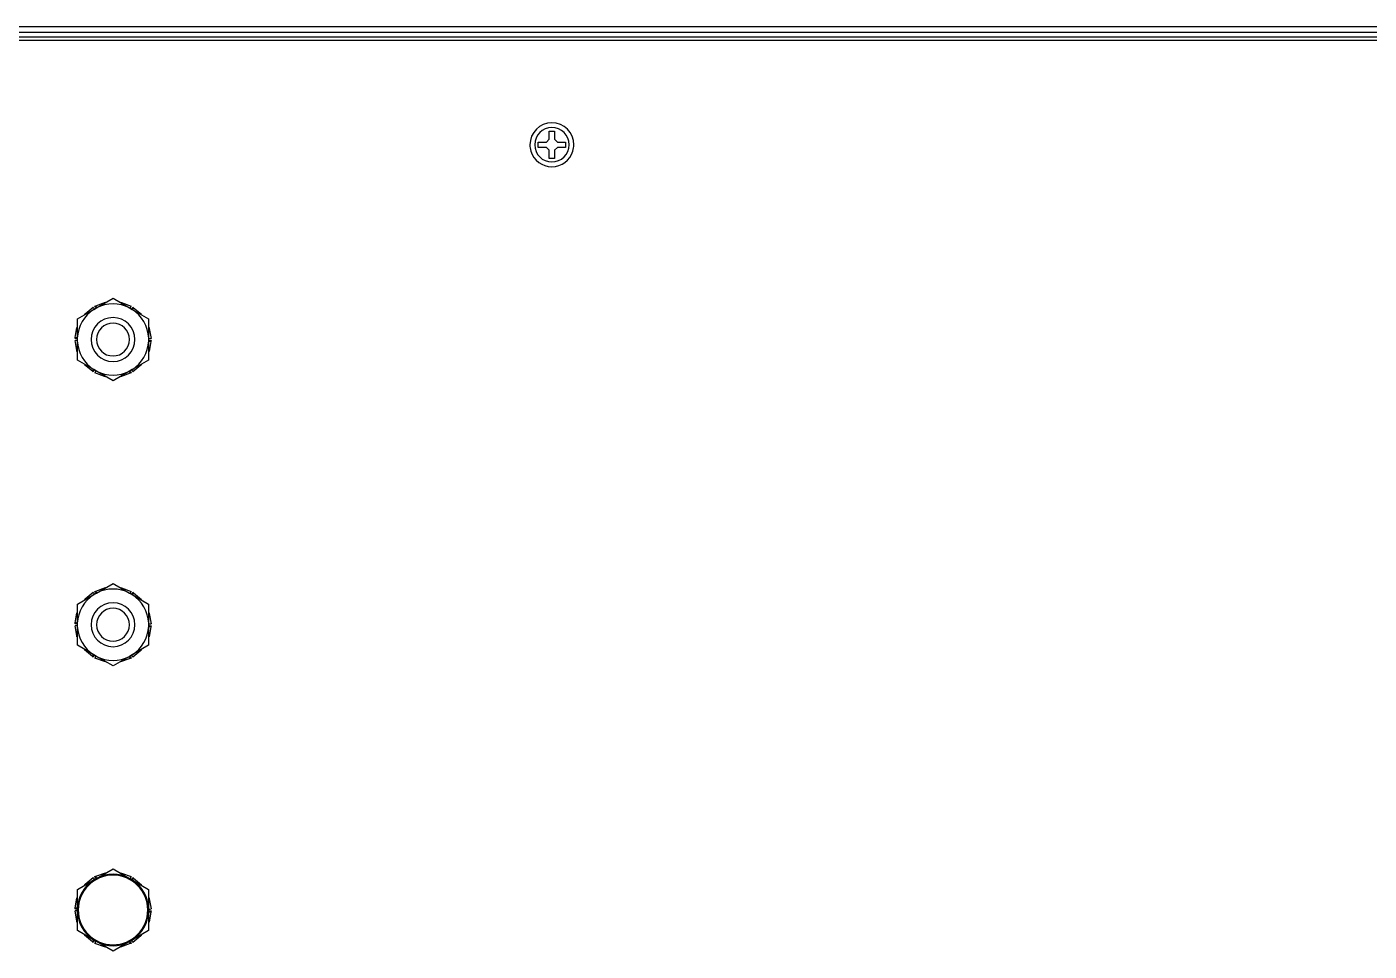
# Model space of a CAD drawing. Header units: millimetres. Extents: x -1584 to 3730, y -1918 to 2655.
# Drawn here: x 3076.4 to 3321.1, y 121.3 to 289.9 of the extents above; entities that cross this region are included whole.
import ezdxf

# ---------------------------------------------------------------- set-up
doc = ezdxf.new("R2010")
doc.units = ezdxf.units.MM
doc.header["$LTSCALE"] = 65.395
doc.layers.get('0').update_dxf_attribs({"linetype": 'CONTINUOUS'})
doc.layers.add('ASSI', color=7, linetype='CONTINUOUS')
doc.layers.add('GEOM', color=7, linetype='CONTINUOUS')

msp = doc.modelspace()

# ---------------------------------------------------------------- linework, layer by layer
at = {"linetype": 'Continuous'}
for p, q in [((3171.07, 268.85), (3171.57, 269.35)), ((3171.57, 270.85), (3172.57, 270.85)), ((3171.57, 270.27), (3171.57, 270.85)), ((3171.57, 269.35), (3171.57, 270.27)), ((3172.57, 270.85), (3172.57, 270.27)), ((3172.57, 270.27), (3172.57, 269.35)), ((3172.57, 269.35), (3173.07, 268.85)), ((3169.57, 268.35), (3169.57, 268.85)), ((3169.57, 268.85), (3170.15, 268.85)), ((3169.57, 267.85), (3169.57, 268.35)), ((3170.15, 267.85), (3169.57, 267.85)), ((3170.15, 268.85), (3171.07, 268.85)), ((3171.07, 267.85), (3170.15, 267.85)), ((3171.57, 267.35), (3171.07, 267.85)), ((3171.57, 266.43), (3171.57, 267.35)), ((3173.07, 267.85), (3172.57, 267.35)), ((3172.57, 267.35), (3172.57, 266.43)), ((3173.07, 268.85), (3173.99, 268.85)), ((3173.99, 267.85), (3173.07, 267.85)), ((3173.99, 268.85), (3174.57, 268.85)), ((3174.57, 267.85), (3173.99, 267.85)), ((3174.57, 268.85), (3174.57, 268.35)), ((3174.57, 268.35), (3174.57, 267.85)), ((3171.57, 265.85), (3171.57, 266.43)), ((3172.57, 265.85), (3171.57, 265.85)), ((3172.57, 266.43), (3172.57, 265.85)), ((3089.05, 238.61), (3092.07, 240.36)), ((3092.07, 240.36), (3095.09, 238.61)), ((3085.57, 236.6), (3088.59, 238.34)), ((3086.88, 237.44), (3087.01, 237.55)), ((3087.01, 237.55), (3088.45, 238.76)), ((3088.59, 238.34), (3089.05, 238.61)), ((3088.68, 238.41), (3088.67, 238.43)), ((3088.69, 238.4), (3088.68, 238.41)), ((3088.77, 238.94), (3088.93, 238.99)), ((3088.93, 238.99), (3090.69, 239.64)), ((3088.95, 238.56), (3088.95, 238.56)), ((3093.45, 239.64), (3093.61, 239.58)), ((3093.61, 239.58), (3095.38, 238.94)), ((3095.09, 238.61), (3095.55, 238.34)), ((3095.19, 238.56), (3095.19, 238.56)), ((3095.45, 238.4), (3095.46, 238.41)), ((3095.46, 238.41), (3095.47, 238.43)), ((3095.55, 238.34), (3098.57, 236.6)), ((3095.69, 238.76), (3095.82, 238.65)), ((3095.82, 238.65), (3097.26, 237.44)), ((3085.18, 233.2), (3085.5, 235.05)), ((3085.57, 233.12), (3085.57, 236.6)), ((3098.57, 236.6), (3098.57, 233.12)), ((3098.64, 235.05), (3098.67, 234.88)), ((3085.15, 233.03), (3085.18, 233.2)), ((3085.47, 230.82), (3085.15, 232.67)), ((3085.57, 232.58), (3085.57, 233.12)), ((3085.57, 229.1), (3085.57, 232.58)), ((3098.57, 233.12), (3098.57, 232.58)), ((3098.57, 232.58), (3098.57, 229.1)), ((3098.97, 232.5), (3098.64, 230.65)), ((3098.67, 234.88), (3099, 233.03)), ((3099, 232.67), (3098.97, 232.5)), ((3085.5, 230.65), (3085.47, 230.82)), ((3088.59, 227.36), (3085.57, 229.1)), ((3088.32, 227.05), (3086.88, 228.26)), ((3098.57, 229.1), (3095.55, 227.36)), ((3097.13, 228.15), (3095.69, 226.94)), ((3097.26, 228.26), (3097.13, 228.15)), ((3088.45, 226.94), (3088.32, 227.05)), ((3089.05, 227.09), (3088.59, 227.36)), ((3088.68, 227.29), (3088.67, 227.27)), ((3088.69, 227.3), (3088.68, 227.29)), ((3090.53, 226.12), (3088.77, 226.76)), ((3088.95, 227.14), (3088.95, 227.14)), ((3092.07, 225.34), (3089.05, 227.09)), ((3090.69, 226.06), (3090.53, 226.12)), ((3095.09, 227.09), (3092.07, 225.34)), ((3095.22, 226.71), (3093.45, 226.06)), ((3095.55, 227.36), (3095.09, 227.09)), ((3095.19, 227.14), (3095.19, 227.14)), ((3095.38, 226.76), (3095.22, 226.71)), ((3095.45, 227.3), (3095.46, 227.29)), ((3095.46, 227.29), (3095.47, 227.27)), ((3085.57, 184.6), (3088.59, 186.34)), ((3087.01, 185.55), (3088.45, 186.76)), ((3088.59, 186.34), (3089.05, 186.61)), ((3088.68, 186.41), (3088.67, 186.43)), ((3088.69, 186.4), (3088.68, 186.41)), ((3088.77, 186.94), (3088.93, 186.99)), ((3088.93, 186.99), (3090.69, 187.64)), ((3088.95, 186.56), (3088.95, 186.56)), ((3089.05, 186.61), (3092.07, 188.36)), ((3092.07, 188.36), (3095.09, 186.61)), ((3093.45, 187.64), (3093.61, 187.58)), ((3093.61, 187.58), (3095.38, 186.94)), ((3095.09, 186.61), (3095.55, 186.34)), ((3095.19, 186.56), (3095.19, 186.56)), ((3095.45, 186.4), (3095.46, 186.41)), ((3095.46, 186.41), (3095.47, 186.43)), ((3095.55, 186.34), (3098.57, 184.6)), ((3095.69, 186.76), (3095.82, 186.65)), ((3095.82, 186.65), (3097.26, 185.44)), ((3085.57, 181.12), (3085.57, 184.6)), ((3086.88, 185.44), (3087.01, 185.55)), ((3098.57, 184.6), (3098.57, 181.12)), ((3085.15, 181.03), (3085.18, 181.2)), ((3085.18, 181.2), (3085.5, 183.05)), ((3085.57, 180.58), (3085.57, 181.12)), ((3098.57, 181.12), (3098.57, 180.58)), ((3098.64, 183.05), (3098.67, 182.88)), ((3098.67, 182.88), (3099, 181.03)), ((3085.47, 178.82), (3085.15, 180.67)), ((3085.5, 178.65), (3085.47, 178.82)), ((3085.57, 177.1), (3085.57, 180.58)), ((3098.57, 180.58), (3098.57, 177.1)), ((3098.97, 180.5), (3098.64, 178.65)), ((3099, 180.67), (3098.97, 180.5)), ((3088.59, 175.36), (3085.57, 177.1)), ((3088.32, 175.05), (3086.88, 176.26)), ((3098.57, 177.1), (3095.55, 175.36)), ((3097.26, 176.26), (3097.13, 176.15)), ((3088.45, 174.94), (3088.32, 175.05)), ((3089.05, 175.09), (3088.59, 175.36)), ((3088.68, 175.29), (3088.67, 175.27)), ((3088.69, 175.3), (3088.68, 175.29)), ((3090.53, 174.12), (3088.77, 174.76)), ((3088.95, 175.14), (3088.95, 175.14)), ((3092.07, 173.34), (3089.05, 175.09)), ((3090.69, 174.06), (3090.53, 174.12)), ((3095.09, 175.09), (3092.07, 173.34)), ((3095.22, 174.71), (3093.45, 174.06)), ((3095.55, 175.36), (3095.09, 175.09)), ((3095.19, 175.14), (3095.19, 175.14)), ((3095.38, 174.76), (3095.22, 174.71)), ((3095.45, 175.3), (3095.46, 175.29)), ((3095.46, 175.29), (3095.47, 175.27)), ((3097.13, 176.15), (3095.69, 174.94)), ((3087.01, 133.55), (3088.45, 134.76)), ((3088.59, 134.34), (3089.05, 134.61)), ((3088.77, 134.94), (3088.93, 134.99)), ((3088.93, 134.99), (3090.69, 135.64)), ((3089.05, 134.61), (3092.07, 136.36)), ((3092.07, 136.36), (3095.09, 134.61)), ((3093.45, 135.64), (3093.61, 135.58)), ((3093.61, 135.58), (3095.38, 134.94)), ((3095.09, 134.61), (3095.55, 134.34)), ((3095.69, 134.76), (3095.82, 134.65)), ((3095.82, 134.65), (3097.26, 133.44)), ((3085.57, 132.6), (3088.59, 134.34)), ((3085.57, 129.12), (3085.57, 132.6)), ((3086.88, 133.44), (3087.01, 133.55)), ((3088.68, 134.41), (3088.67, 134.43)), ((3088.69, 134.4), (3088.68, 134.41)), ((3088.95, 134.56), (3088.95, 134.56)), ((3095.19, 134.56), (3095.19, 134.56)), ((3095.45, 134.4), (3095.46, 134.41)), ((3095.46, 134.41), (3095.47, 134.43)), ((3095.55, 134.34), (3098.57, 132.6)), ((3098.57, 132.6), (3098.57, 129.12)), ((3085.18, 129.2), (3085.5, 131.05)), ((3098.64, 131.05), (3098.67, 130.88)), ((3098.67, 130.88), (3099, 129.03)), ((3085.15, 129.03), (3085.18, 129.2)), ((3085.47, 126.82), (3085.15, 128.67)), ((3085.57, 128.58), (3085.57, 129.12)), ((3085.57, 125.1), (3085.57, 128.58)), ((3098.57, 129.12), (3098.57, 128.58)), ((3098.57, 128.58), (3098.57, 125.1)), ((3098.97, 128.5), (3098.64, 126.65)), ((3099, 128.67), (3098.97, 128.5)), ((3085.5, 126.65), (3085.47, 126.82)), ((3088.59, 123.36), (3085.57, 125.1)), ((3098.57, 125.1), (3095.55, 123.36)), ((3088.32, 123.05), (3086.88, 124.26)), ((3088.45, 122.94), (3088.32, 123.05)), ((3089.05, 123.09), (3088.59, 123.36)), ((3088.68, 123.29), (3088.67, 123.27)), ((3088.69, 123.3), (3088.68, 123.29)), ((3090.53, 122.12), (3088.77, 122.76)), ((3088.95, 123.14), (3088.95, 123.14)), ((3092.07, 121.34), (3089.05, 123.09)), ((3095.09, 123.09), (3092.07, 121.34)), ((3095.22, 122.71), (3093.45, 122.06)), ((3095.55, 123.36), (3095.09, 123.09)), ((3095.19, 123.14), (3095.19, 123.14)), ((3095.38, 122.76), (3095.22, 122.71)), ((3095.45, 123.3), (3095.46, 123.29)), ((3095.46, 123.29), (3095.47, 123.27)), ((3097.13, 124.15), (3095.69, 122.94)), ((3097.26, 124.26), (3097.13, 124.15)), ((3090.69, 122.06), (3090.53, 122.12))]:
    msp.add_line(p, q, dxfattribs=at)
for centre, radius, start, end in [((3092.07, 232.85), 6.51, 122.3676, 177.6324), ((3079.28, 229.26), 11.17, 46.713, 47.0794), ((3084.37, 234.89), 3.75, 43.5596, 45.0924), ((3092.07, 232.85), 6.51, 62.3676, 117.6324), ((3102.64, 242.39), 12.26, 192.9691, 193.3029), ((3082.57, 242.13), 11.17, 346.713, 347.0794), ((3089.99, 240.54), 3.75, 343.5596, 345.0924), ((3092.07, 232.85), 6.51, 2.3676, 57.6324), ((3105.61, 228.47), 12.26, 132.9691, 133.3029), ((3089.09, 246.77), 12.26, 252.9691, 253.3029), ((3092.07, 232.85), 4, 90, 270), ((3092.07, 232.85), 3, 90, 270), ((3092.07, 232.85), 4, 270, 90), ((3092.07, 232.85), 3, 270, 90), ((3095.36, 245.72), 11.17, 286.713, 287.0794), ((3092.07, 232.85), 6.51, 182.3676, 237.6324), ((3092.07, 232.85), 6.51, 302.3676, 357.6324), ((3097.69, 238.5), 3.75, 283.5596, 285.0924), ((3086.45, 227.2), 3.75, 103.5596, 105.0924), ((3088.78, 219.98), 11.17, 106.713, 107.0794), ((3095.05, 218.93), 12.26, 72.9691, 73.3029), ((3078.53, 237.23), 12.26, 312.9691, 313.3029), ((3099.78, 230.81), 3.75, 223.5596, 225.0924), ((3104.86, 236.44), 11.17, 226.713, 227.0794), ((3092.07, 232.85), 6.51, 242.3676, 297.6324), ((3094.15, 225.16), 3.75, 163.5596, 165.0924), ((3101.58, 223.57), 11.17, 166.713, 167.0794), ((3081.51, 223.31), 12.26, 12.9691, 13.3029), ((3092.07, 180.85), 6.51, 122.3676, 177.6324), ((3092.07, 180.85), 6.51, 62.3676, 117.6324), ((3102.64, 190.39), 12.26, 192.9691, 193.3029), ((3082.57, 190.13), 11.17, 346.713, 347.0794), ((3089.99, 188.54), 3.75, 343.5596, 345.0924), ((3092.07, 180.85), 6.51, 2.3676, 57.6324), ((3079.28, 177.26), 11.17, 46.713, 47.0794), ((3084.37, 182.89), 3.75, 43.5596, 45.0924), ((3092.07, 180.85), 4, 90, 270), ((3092.07, 180.85), 3, 90, 270), ((3092.07, 180.85), 4, 270, 90), ((3092.07, 180.85), 3, 270, 90), ((3105.61, 176.47), 12.26, 132.9691, 133.3029), ((3089.09, 194.77), 12.26, 252.9691, 253.3029), ((3095.36, 193.72), 11.17, 286.713, 287.0794), ((3097.69, 186.5), 3.75, 283.5596, 285.0924), ((3086.45, 175.2), 3.75, 103.5596, 105.0924), ((3088.78, 167.98), 11.17, 106.713, 107.0794), ((3092.07, 180.85), 6.51, 182.3676, 237.6324), ((3092.07, 180.85), 6.51, 302.3676, 357.6324), ((3095.05, 166.93), 12.26, 72.9691, 73.3029), ((3078.53, 185.23), 12.26, 312.9691, 313.3029), ((3099.78, 178.81), 3.75, 223.5596, 225.0924), ((3104.86, 184.44), 11.17, 226.713, 227.0794), ((3092.07, 180.85), 6.51, 242.3676, 297.6324), ((3094.15, 173.16), 3.75, 163.5596, 165.0924), ((3101.58, 171.57), 11.17, 166.713, 167.0794), ((3081.51, 171.31), 12.26, 12.9691, 13.3029), ((3092.07, 128.85), 6.51, 62.3676, 117.6324), ((3102.64, 138.39), 12.26, 192.9691, 193.3029), ((3082.57, 138.13), 11.17, 346.713, 347.0794), ((3089.99, 136.54), 3.75, 343.5596, 345.0924), ((3092.07, 128.85), 6.51, 122.3676, 177.6324), ((3079.28, 125.26), 11.17, 46.713, 47.0794), ((3084.37, 130.89), 3.75, 43.5596, 45.0924), ((3092.07, 128.85), 6.51, 2.3676, 57.6324), ((3105.61, 124.47), 12.26, 132.9691, 133.3029), ((3089.09, 142.77), 12.26, 252.9691, 253.3029), ((3095.36, 141.72), 11.17, 286.713, 287.0794), ((3097.69, 134.5), 3.75, 283.5596, 285.0924), ((3092.07, 128.85), 6.51, 182.3676, 237.6324), ((3092.07, 128.85), 6.51, 302.3676, 357.6324), ((3086.45, 123.2), 3.75, 103.5596, 105.0924), ((3088.78, 115.98), 11.17, 106.713, 107.0794), ((3095.05, 114.93), 12.26, 72.9691, 73.3029), ((3078.53, 133.23), 12.26, 312.9691, 313.3029), ((3092.07, 128.85), 6.51, 242.3676, 297.6324), ((3099.78, 126.81), 3.75, 223.5596, 225.0924), ((3104.86, 132.44), 11.17, 226.713, 227.0794), ((3094.15, 121.16), 3.75, 163.5596, 165.0924), ((3101.58, 119.57), 11.17, 166.713, 167.0794), ((3081.51, 119.31), 12.26, 12.9691, 13.3029)]:
    msp.add_arc(centre, radius, start, end, dxfattribs=at)
for points, knots in [([(3088.67, 238.43), (3088.65, 238.46), (3088.58, 238.57), (3088.51, 238.68), (3088.45, 238.76)], [0, 0, 0, 0, 0.258777, 1, 1, 1, 1]), ([(3088.95, 238.56), (3088.94, 238.59), (3088.87, 238.72), (3088.81, 238.84), (3088.77, 238.94)], [0, 0, 0, 0, 0.259955, 1, 1, 1, 1]), ([(3089.08, 238.62), (3089.07, 238.65), (3089.02, 238.78), (3088.97, 238.9), (3088.93, 238.99)], [0, 0, 0, 0, 0.242743, 1, 1, 1, 1]), ([(3095.19, 238.56), (3095.21, 238.59), (3095.27, 238.72), (3095.33, 238.84), (3095.38, 238.94)], [0, 0, 0, 0, 0.259439, 1, 1, 1, 1]), ([(3095.47, 238.43), (3095.49, 238.46), (3095.56, 238.57), (3095.64, 238.68), (3095.69, 238.76)], [0, 0, 0, 0, 0.259383, 1, 1, 1, 1]), ([(3095.57, 238.33), (3095.6, 238.35), (3095.68, 238.46), (3095.76, 238.56), (3095.82, 238.65)], [0, 0, 0, 0, 0.242743, 1, 1, 1, 1]), ([(3085.57, 233), (3085.53, 233.01), (3085.39, 233.02), (3085.25, 233.02), (3085.15, 233.03)], [0, 0, 0, 0, 0.260089, 1, 1, 1, 1]), ([(3085.57, 232.7), (3085.53, 232.69), (3085.39, 232.68), (3085.25, 232.68), (3085.15, 232.67)], [0, 0, 0, 0, 0.259593, 1, 1, 1, 1]), ([(3085.58, 233.14), (3085.54, 233.15), (3085.41, 233.17), (3085.28, 233.19), (3085.18, 233.2)], [0, 0, 0, 0, 0.242743, 1, 1, 1, 1]), ([(3098.57, 233), (3098.61, 233.01), (3098.75, 233.02), (3098.89, 233.02), (3099, 233.03)], [0, 0, 0, 0, 0.259593, 1, 1, 1, 1]), ([(3098.57, 232.7), (3098.61, 232.69), (3098.75, 232.68), (3098.89, 232.68), (3099, 232.67)], [0, 0, 0, 0, 0.260088, 1, 1, 1, 1]), ([(3098.57, 232.56), (3098.6, 232.55), (3098.73, 232.53), (3098.86, 232.51), (3098.97, 232.5)], [0, 0, 0, 0, 0.242743, 1, 1, 1, 1]), ([(3088.57, 227.37), (3088.55, 227.35), (3088.46, 227.24), (3088.38, 227.14), (3088.32, 227.05)], [0, 0, 0, 0, 0.242743, 1, 1, 1, 1]), ([(3088.67, 227.27), (3088.65, 227.24), (3088.58, 227.13), (3088.51, 227.02), (3088.45, 226.94)], [0, 0, 0, 0, 0.259378, 1, 1, 1, 1]), ([(3088.95, 227.14), (3088.94, 227.11), (3088.87, 226.98), (3088.81, 226.86), (3088.77, 226.76)], [0, 0, 0, 0, 0.259439, 1, 1, 1, 1]), ([(3095.06, 227.08), (3095.08, 227.05), (3095.12, 226.92), (3095.17, 226.8), (3095.22, 226.71)], [0, 0, 0, 0, 0.242743, 1, 1, 1, 1]), ([(3095.19, 227.14), (3095.21, 227.11), (3095.27, 226.98), (3095.33, 226.86), (3095.38, 226.76)], [0, 0, 0, 0, 0.259955, 1, 1, 1, 1]), ([(3095.47, 227.27), (3095.49, 227.24), (3095.56, 227.13), (3095.64, 227.02), (3095.69, 226.94)], [0, 0, 0, 0, 0.258782, 1, 1, 1, 1]), ([(3088.67, 186.43), (3088.65, 186.46), (3088.58, 186.57), (3088.51, 186.68), (3088.45, 186.76)], [0, 0, 0, 0, 0.258777, 1, 1, 1, 1]), ([(3088.95, 186.56), (3088.94, 186.59), (3088.87, 186.72), (3088.81, 186.84), (3088.77, 186.94)], [0, 0, 0, 0, 0.259955, 1, 1, 1, 1]), ([(3089.08, 186.62), (3089.07, 186.65), (3089.02, 186.78), (3088.97, 186.9), (3088.93, 186.99)], [0, 0, 0, 0, 0.242743, 1, 1, 1, 1]), ([(3095.19, 186.56), (3095.21, 186.59), (3095.27, 186.72), (3095.33, 186.84), (3095.38, 186.94)], [0, 0, 0, 0, 0.259439, 1, 1, 1, 1]), ([(3095.47, 186.43), (3095.49, 186.46), (3095.56, 186.57), (3095.64, 186.68), (3095.69, 186.76)], [0, 0, 0, 0, 0.259383, 1, 1, 1, 1]), ([(3095.57, 186.33), (3095.6, 186.35), (3095.68, 186.46), (3095.76, 186.56), (3095.82, 186.65)], [0, 0, 0, 0, 0.242743, 1, 1, 1, 1]), ([(3085.58, 181.14), (3085.54, 181.15), (3085.41, 181.17), (3085.28, 181.19), (3085.18, 181.2)], [0, 0, 0, 0, 0.242743, 1, 1, 1, 1]), ([(3085.57, 181), (3085.53, 181.01), (3085.39, 181.02), (3085.25, 181.02), (3085.15, 181.03)], [0, 0, 0, 0, 0.260089, 1, 1, 1, 1]), ([(3085.57, 180.7), (3085.53, 180.69), (3085.39, 180.68), (3085.25, 180.68), (3085.15, 180.67)], [0, 0, 0, 0, 0.259593, 1, 1, 1, 1]), ([(3098.57, 181), (3098.61, 181.01), (3098.75, 181.02), (3098.89, 181.02), (3099, 181.03)], [0, 0, 0, 0, 0.259593, 1, 1, 1, 1]), ([(3098.57, 180.7), (3098.61, 180.69), (3098.75, 180.68), (3098.89, 180.68), (3099, 180.67)], [0, 0, 0, 0, 0.260088, 1, 1, 1, 1]), ([(3098.57, 180.56), (3098.6, 180.55), (3098.73, 180.53), (3098.86, 180.51), (3098.97, 180.5)], [0, 0, 0, 0, 0.242743, 1, 1, 1, 1]), ([(3088.57, 175.37), (3088.55, 175.35), (3088.46, 175.24), (3088.38, 175.14), (3088.32, 175.05)], [0, 0, 0, 0, 0.242743, 1, 1, 1, 1]), ([(3088.67, 175.27), (3088.65, 175.24), (3088.58, 175.13), (3088.51, 175.02), (3088.45, 174.94)], [0, 0, 0, 0, 0.259378, 1, 1, 1, 1]), ([(3088.95, 175.14), (3088.94, 175.11), (3088.87, 174.98), (3088.81, 174.86), (3088.77, 174.76)], [0, 0, 0, 0, 0.259439, 1, 1, 1, 1]), ([(3095.06, 175.08), (3095.08, 175.05), (3095.12, 174.92), (3095.17, 174.8), (3095.22, 174.71)], [0, 0, 0, 0, 0.242743, 1, 1, 1, 1]), ([(3095.19, 175.14), (3095.21, 175.11), (3095.27, 174.98), (3095.33, 174.86), (3095.38, 174.76)], [0, 0, 0, 0, 0.259955, 1, 1, 1, 1]), ([(3095.47, 175.27), (3095.49, 175.24), (3095.56, 175.13), (3095.64, 175.02), (3095.69, 174.94)], [0, 0, 0, 0, 0.258782, 1, 1, 1, 1]), ([(3088.67, 134.43), (3088.65, 134.46), (3088.58, 134.57), (3088.51, 134.68), (3088.45, 134.76)], [0, 0, 0, 0, 0.258777, 1, 1, 1, 1]), ([(3088.95, 134.56), (3088.94, 134.59), (3088.87, 134.72), (3088.81, 134.84), (3088.77, 134.94)], [0, 0, 0, 0, 0.259955, 1, 1, 1, 1]), ([(3089.08, 134.62), (3089.07, 134.65), (3089.02, 134.78), (3088.97, 134.9), (3088.93, 134.99)], [0, 0, 0, 0, 0.242743, 1, 1, 1, 1]), ([(3095.19, 134.56), (3095.21, 134.59), (3095.27, 134.72), (3095.33, 134.84), (3095.38, 134.94)], [0, 0, 0, 0, 0.259439, 1, 1, 1, 1]), ([(3095.47, 134.43), (3095.49, 134.46), (3095.56, 134.57), (3095.64, 134.68), (3095.69, 134.76)], [0, 0, 0, 0, 0.259383, 1, 1, 1, 1]), ([(3095.57, 134.33), (3095.6, 134.35), (3095.68, 134.46), (3095.76, 134.56), (3095.82, 134.65)], [0, 0, 0, 0, 0.242743, 1, 1, 1, 1]), ([(3085.57, 129), (3085.53, 129.01), (3085.39, 129.02), (3085.25, 129.02), (3085.15, 129.03)], [0, 0, 0, 0, 0.260089, 1, 1, 1, 1]), ([(3085.57, 128.7), (3085.53, 128.69), (3085.39, 128.68), (3085.25, 128.68), (3085.15, 128.67)], [0, 0, 0, 0, 0.259593, 1, 1, 1, 1]), ([(3085.58, 129.14), (3085.54, 129.15), (3085.41, 129.17), (3085.28, 129.19), (3085.18, 129.2)], [0, 0, 0, 0, 0.242743, 1, 1, 1, 1]), ([(3098.57, 129), (3098.61, 129.01), (3098.75, 129.02), (3098.89, 129.02), (3099, 129.03)], [0, 0, 0, 0, 0.259593, 1, 1, 1, 1]), ([(3098.57, 128.7), (3098.61, 128.69), (3098.75, 128.68), (3098.89, 128.68), (3099, 128.67)], [0, 0, 0, 0, 0.260088, 1, 1, 1, 1]), ([(3098.57, 128.56), (3098.6, 128.55), (3098.73, 128.53), (3098.86, 128.51), (3098.97, 128.5)], [0, 0, 0, 0, 0.242743, 1, 1, 1, 1]), ([(3088.57, 123.37), (3088.55, 123.35), (3088.46, 123.24), (3088.38, 123.14), (3088.32, 123.05)], [0, 0, 0, 0, 0.242743, 1, 1, 1, 1]), ([(3088.67, 123.27), (3088.65, 123.24), (3088.58, 123.13), (3088.51, 123.02), (3088.45, 122.94)], [0, 0, 0, 0, 0.259378, 1, 1, 1, 1]), ([(3088.95, 123.14), (3088.94, 123.11), (3088.87, 122.98), (3088.81, 122.86), (3088.77, 122.76)], [0, 0, 0, 0, 0.259439, 1, 1, 1, 1]), ([(3095.06, 123.08), (3095.08, 123.05), (3095.12, 122.92), (3095.17, 122.8), (3095.22, 122.71)], [0, 0, 0, 0, 0.242743, 1, 1, 1, 1]), ([(3095.19, 123.14), (3095.21, 123.11), (3095.27, 122.98), (3095.33, 122.86), (3095.38, 122.76)], [0, 0, 0, 0, 0.259955, 1, 1, 1, 1]), ([(3095.47, 123.27), (3095.49, 123.24), (3095.56, 123.13), (3095.64, 123.02), (3095.69, 122.94)], [0, 0, 0, 0, 0.258782, 1, 1, 1, 1])]:
    msp.add_open_spline(points, degree=3, knots=knots, dxfattribs=at)
at = {"layer": 'ASSI', "linetype": 'Continuous'}
for radius, start, end in [(4, 0, 180), (3.13, 0, 180), (4, 180, 196.6513), (4, 180, 196.682), (4, 196.6513, 343.3487), (3.13, 180, 360), (4, 343.3487, 360)]:
    msp.add_arc((3172.07, 268.35), radius, start, end, dxfattribs=at)
at = {"layer": 'GEOM', "linetype": 'Continuous'}
for p, q in [((3690.07, 289.85), (2834.07, 289.85)), ((2846, 288.85), (3469.91, 288.85)), ((2846, 288.05), (3469.91, 288.05)), ((3665.07, 287.35), (2859.07, 287.35))]:
    msp.add_line(p, q, dxfattribs=at)
for start, end in [(90, 270), (270, 90)]:
    msp.add_arc((3092.07, 128.85), 6.35, start, end, dxfattribs=at)

doc.saveas('drawing.dxf')
